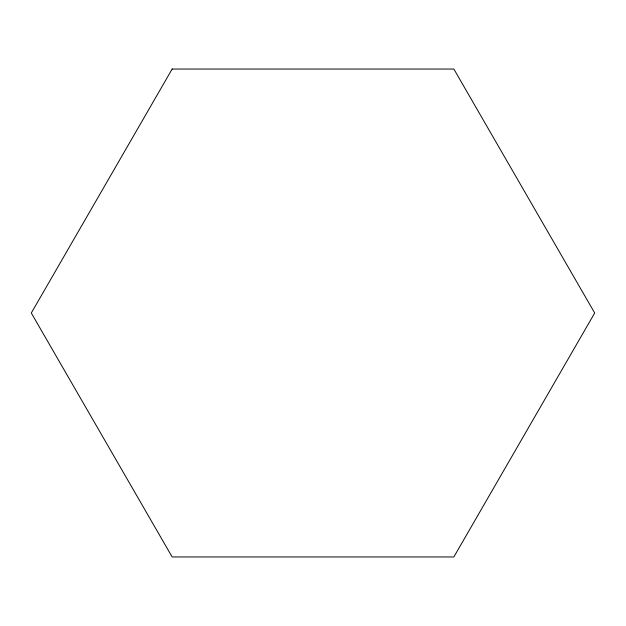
<?xml version="1.0" encoding="UTF-8"?>
<svg xmlns="http://www.w3.org/2000/svg" width="626" height="626" viewBox="0 0 626 626"><rect width="100%" height="100%" fill="white"/><g stroke="black" fill="none" stroke-linecap="round" stroke-linejoin="round"><path stroke-width="0.94" d="M172.15 69.04L31.3 313L172.15 556.96L453.85 556.96L594.7 313L453.85 69.04L172.15 69.04"/></g></svg>
